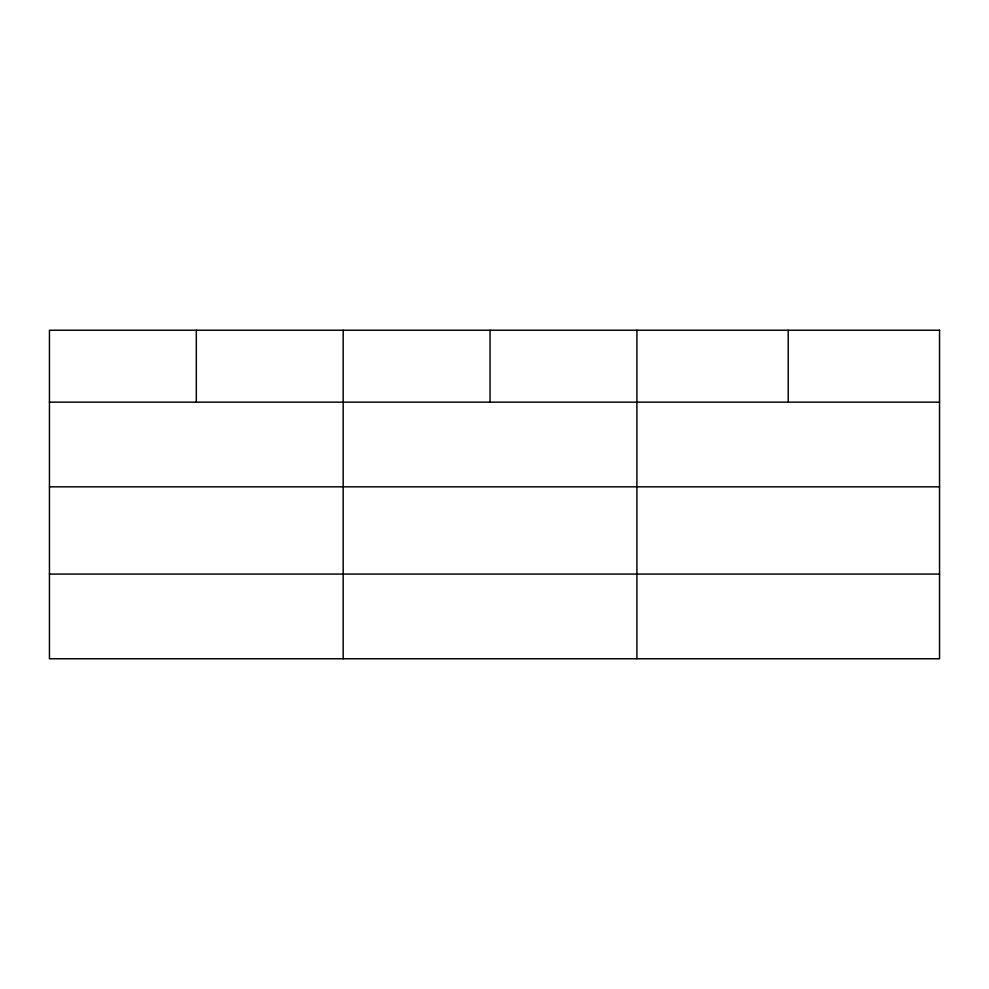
<?xml version="1.0" encoding="UTF-8"?>
<svg xmlns="http://www.w3.org/2000/svg" width="989" height="989" viewBox="0 0 989 989"><rect width="100%" height="100%" fill="white"/><g stroke="black" fill="none" stroke-linecap="round" stroke-linejoin="round"><path stroke-width="1.48" d="M49.45 402.164L939.55 402.164M49.45 486.835L939.55 486.835M49.45 574.077L939.55 574.077M788.233 330.239L788.233 402.164M636.916 330.239L636.916 658.761M490.05 330.239L490.05 402.164M343.183 330.239L343.183 658.761M196.317 330.239L196.317 402.164M939.55 330.239L49.45 330.239L49.45 658.761L939.55 658.761L939.55 330.239"/></g></svg>
